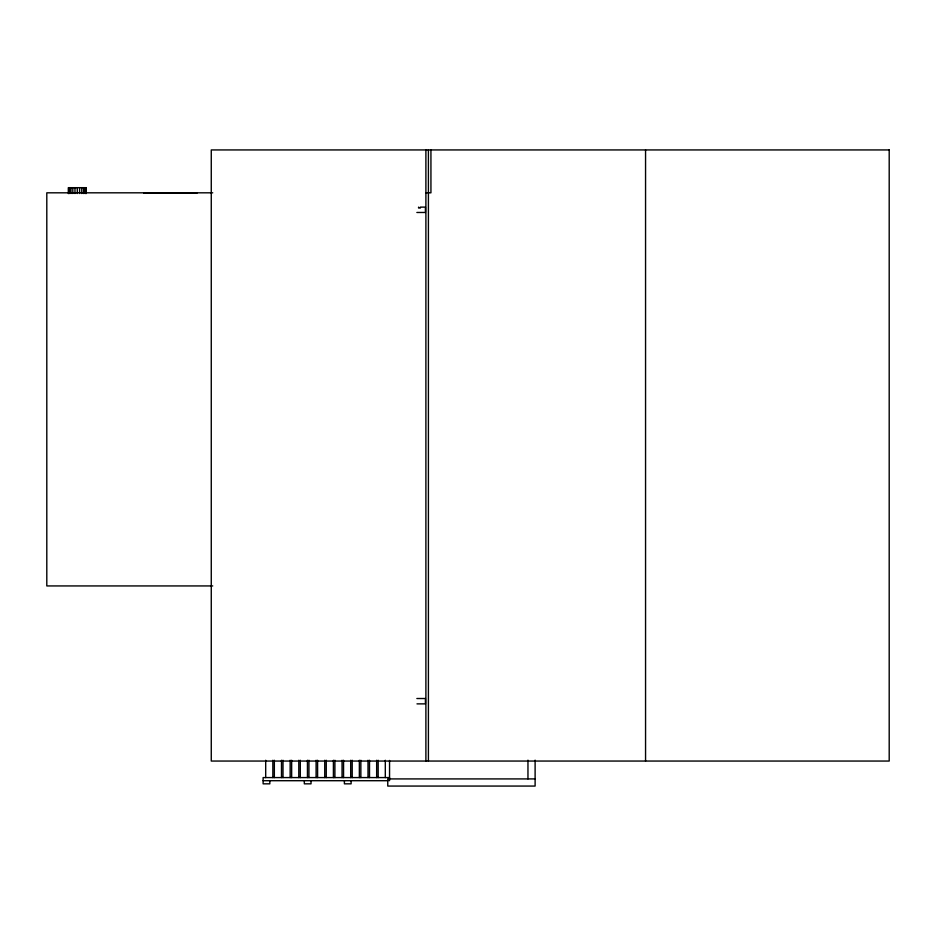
<?xml version="1.0" encoding="UTF-8"?>
<svg xmlns="http://www.w3.org/2000/svg" width="936" height="936" viewBox="0 0 936 936"><rect width="100%" height="100%" fill="white"/><g stroke="black" fill="none" stroke-linecap="round" stroke-linejoin="round"><path stroke-width="1.4" d="M212.729 192.816L46.8 192.816L46.8 585.936L212.729 585.936M425.892 192.816L430.934 192.816L430.934 149.935M143.746 193.202L196.969 193.202M416.859 212.472L425.412 212.472L425.412 207.113L420.369 207.113L420.369 208.003L418.579 208.003L418.579 207.113M416.859 698.513L425.412 698.513L425.412 703.872L416.988 703.872M389.551 777.582L263.121 777.582L263.121 783.83L269.825 783.83L269.825 780.706M535.111 778.916L387.761 778.916L387.761 786.064L535.111 786.064L535.111 760.161M263.121 780.706L388.089 780.706M645.559 149.935L645.559 761.05M527.962 760.161L527.962 778.916M428.407 149.935L428.407 761.05M425.892 149.935L425.892 761.05M389.551 760.442L389.551 780.706M385.304 760.266L385.304 777.582M378.167 760.266L378.167 777.582M376.658 760.266L376.658 777.582M369.509 760.266L369.509 777.582M368.012 760.266L368.012 777.582M360.863 760.266L360.863 777.582M359.354 760.266L359.354 777.582M352.205 760.266L352.205 777.582M351.105 780.706L351.105 783.83L344.401 783.83L344.401 780.706M350.707 760.266L350.707 777.582M343.559 760.266L343.559 777.582M342.05 760.266L342.05 777.582M334.901 760.266L334.901 777.582M333.403 760.266L333.403 777.582M326.255 760.266L326.255 777.582M324.745 760.266L324.745 777.582M317.596 760.266L317.596 777.582M316.099 760.266L316.099 777.582M311.021 780.706L311.021 783.83L304.329 783.83L304.329 780.706M308.95 760.266L308.95 777.582M307.441 760.266L307.441 777.582M300.304 760.266L300.304 777.582M298.795 760.266L298.795 777.582M291.646 760.266L291.646 777.582M290.148 760.266L290.148 777.582M283 760.266L283 777.582M281.49 760.266L281.49 777.582M274.342 760.266L274.342 777.582M272.844 760.266L272.844 777.582M265.695 760.266L265.695 777.582M86.217 193.518L86.217 187.68L68.351 187.68L68.351 193.518M85.913 187.68L85.913 193.518M85.024 187.68L85.024 193.518M83.608 187.68L83.608 193.518M81.76 187.68L81.76 193.518M79.595 187.68L79.595 193.518M77.29 187.68L77.29 193.518M74.974 187.68L74.974 193.518M72.821 187.68L72.821 193.518M70.972 187.68L70.972 193.518M69.556 187.68L69.556 193.518M68.656 187.68L68.656 193.518M889.2 149.935L211.267 149.935L211.267 761.05L889.2 761.05L889.2 149.935"/></g></svg>
